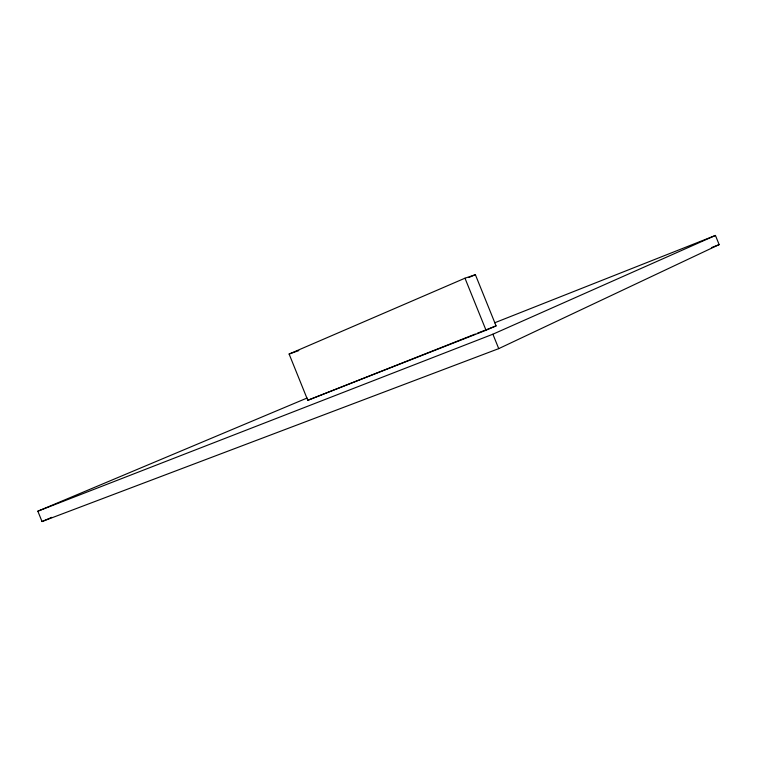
<?xml version="1.0" encoding="UTF-8"?>
<svg xmlns="http://www.w3.org/2000/svg" width="757" height="757" viewBox="0 0 757 757"><rect width="100%" height="100%" fill="white"/><g stroke="black" fill="none" stroke-linecap="round" stroke-linejoin="round"><path stroke-width="1.14" d="M307.124 398.012L37.85 511.193L42.014 521.545L498.731 348.636L719.15 244.615L715.431 235.455L494.643 322.804M37.85 511.193L492.892 334.206L715.431 235.455M486.022 330.222L496.081 325.879L475.377 274.696L464.978 278.197L289.117 354.039L307.777 400.292L486.022 330.222L464.978 278.197M468.876 277.497L475.377 274.696M42.014 521.545L51.75 517.343M307.777 400.292L475.226 334.083M477.421 333.222L496.081 325.879M711.448 247.615L719.15 244.615M289.117 354.039L298.778 350.595M492.892 334.206L498.731 348.636"/></g></svg>
